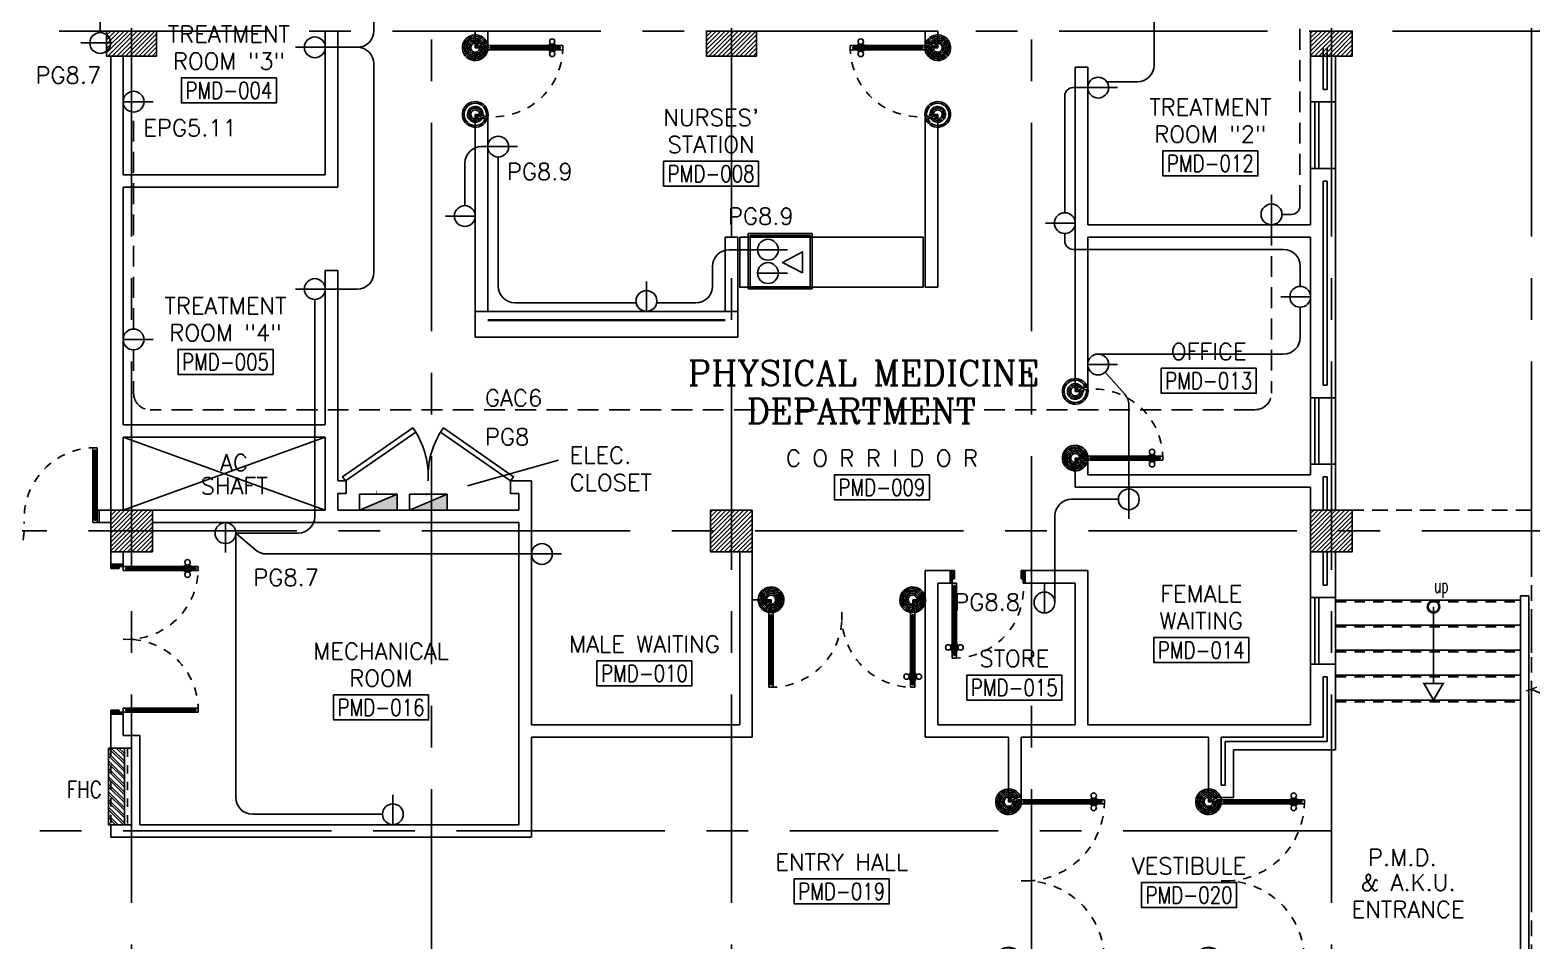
# Model space of a CAD drawing. Extents: x 0 to 93.3, y -13.5 to 76.8.
# Drawn here: x 65.4 to 83.43, y 22.08 to 33.01 of the extents above; entities that cross this region are included whole.
import ezdxf
from ezdxf.enums import TextEntityAlignment as Align

# ---------------------------------------------------------------- set-up
doc = ezdxf.new("R2010")
doc.units = 0
doc.header["$MEASUREMENT"] = 0
doc.header["$PDMODE"] = 3
doc.header["$PDSIZE"] = 0.1
for name, pattern in [('CENTERX2', [4, 2.5, -0.5, 0.5, -0.5]), ('HIDDEN', [0.375, 0.25, -0.125]), ('HIDDEN2', [0.1875, 0.125, -0.0625])]:
    doc.linetypes.add(name, pattern=pattern)
doc.layers.get('0').update_dxf_attribs({"color": 11, "linetype": 'CONTINUOUS'})
doc.layers.get('DEFPOINTS').update_dxf_attribs({"color": 11, "linetype": 'CONTINUOUS'})
for name, color, linetype in [('AX-DIM', 11, 'CONTINUOUS'), ('AXES', 11, 'CENTERX2'), ('CANOPY-LN', 11, 'CONTINUOUS'), ('COL', 11, 'CONTINUOUS'), ('COUNTER', 11, 'CONTINUOUS'), ('DIM', 11, 'CONTINUOUS'), ('DOOR', 11, 'CONTINUOUS'), ('E-CLINE', 4, 'CONTINUOUS'), ('E-HLINE', 3, 'HIDDEN'), ('E-PANELBX', 3, 'CONTINUOUS'), ('E-SOCKETS', 4, 'CONTINUOUS'), ('E-TRXT', 4, 'CONTINUOUS'), ('E-WI', 6, 'CONTINUOUS'), ('FHC', 11, 'CONTINUOUS'), ('Handrail', 11, 'CONTINUOUS'), ('HAT', 11, 'CONTINUOUS'), ('INSUL', 11, 'CONTINUOUS'), ('RM-BOX', 11, 'CONTINUOUS'), ('RM-NAME', 11, 'CONTINUOUS'), ('RM-NO', 11, 'CONTINUOUS'), ('SHAFT', 11, 'CONTINUOUS'), ('STR', 11, 'CONTINUOUS'), ('WALL', 11, 'CONTINUOUS'), ('WIN', 11, 'CONTINUOUS')]:
    doc.layers.add(name, color=color, linetype=linetype)
doc.styles.add('ROMANC', font='romanc', dxfattribs={"height": 0.1})
doc.styles.add('ROMANS', font='ROMANS.shx', dxfattribs={"width": 0.6})
doc.dimstyles.new('STANDARD in', dxfattribs={"dimtxt": 0.2, "dimasz": 0.1, "dimexe": 0.07, "dimexo": 0.05, "dimgap": 0.1, "dimtad": 1, "dimdec": 0, "dimlfac": 1000, "dimzin": 0, "dimdsep": 46, "dimtxsty": 'ROMANS', "dimblk": 'ARCHTICK', "dimcen": 0.05, "dimdle": 0.05, "dimclrd": 7, "dimclre": 7, "dimclrt": 2, "dimadec": 0, "dimazin": 0, "dimtfac": 1, "dimtdec": 0, "dimtmove": 2, "dimatfit": 3, "dimldrblk": 'ARCHTICK', "dimfxl": 0, "dimtolj": 1, "dimtzin": 0, "dimarcsym": 0})
pattern_1 = [(45, (-386.805687, -5.511), (-0.0265165043, 0.0265165043), [])]

# ---------------------------------------------------------------- blocks, each defined once
blk = doc.blocks.new('_ARCHTICK')
at = {"color": 0, "linetype": 'ByBlock', "const_width": 0.15}
blk.add_lwpolyline([(-0.5, -0.5), (0.5, 0.5)], dxfattribs=at)
blk = doc.blocks.new('*D197')
at = {"layer": 'AX-DIM', "color": 7, "lineweight": -2}
for p, q in [((81.32, 64.47), (91.972, 64.47)), ((91.902, 64.52), (91.902, 5.1)), ((81.32, 5.15), (91.972, 5.15))]:
    blk.add_line(p, q, dxfattribs=at)
at = {"layer": 'DEFPOINTS', "color": 0}
for p in [(81.27, 64.47), (81.27, 5.15), (91.902, 5.15)]:
    blk.add_point(p, dxfattribs=at)
at = {"layer": 'AX-DIM', "color": 7, "lineweight": -2, "xscale": 0.1, "yscale": 0.1, "zscale": 0.1}
for p, rotation in [((91.902, 64.47), 90), ((91.902, 5.15), 270)]:
    blk.add_blockref('_ARCHTICK', p, dxfattribs=dict(at, rotation=rotation))
at = {"layer": 'AX-DIM', "color": 2, "insert": (91.702, 34.81), "char_height": 0.2, "attachment_point": 5, "rotation": 90, "style": 'ROMANS'}
blk.add_mtext('\\A1;59320', dxfattribs=at)
blk = doc.blocks.new('A$C272A55A0')
at = {"layer": 'DOOR', "color": 0, "linetype": 'ByBlock'}
for p, q in [((0, 900), (0, 1050)), ((50, 1050), (0, 1050)), ((25, 950), (50, 950)), ((25, 900), (25, 950)), ((50, 950), (50, 1050)), ((1750, 950), (1750, 1050)), ((1750, 1050), (1800, 1050)), ((1775, 950), (1750, 950)), ((1775, 900), (1775, 950)), ((1800, 1050), (1800, 900)), ((0, 900), (25, 900)), ((75, 900), (25, 900)), ((25, 850), (25, 900)), ((42, 850), (25, 850)), ((58, 870), (42, 870)), ((42, 870), (42, 850)), ((58, 850), (58, 870)), ((75, 850), (58, 850)), ((75, 900), (75, 850)), ((1725, 900), (1775, 900)), ((1725, 900), (1725, 850)), ((1725, 850), (1742, 850)), ((1742, 870), (1758, 870)), ((1742, 850), (1742, 870)), ((1758, 870), (1758, 850)), ((1758, 850), (1775, 850)), ((1800, 900), (1775, 900)), ((1775, 850), (1775, 900)), ((25, 50), (42, 50)), ((25, 50), (25, 0)), ((25, 0), (75, 0)), ((75, 0), (25, 0)), ((42, 50), (42, 30)), ((42, 30), (58, 30)), ((58, 50), (75, 50)), ((58, 50), (58, 30)), ((75, 50), (75, 0)), ((1718, 160), (1709, 160)), ((1709, 95), (1709, 160)), ((1718, 95), (1709, 95)), ((1725, 173), (1718, 173)), ((1718, 173), (1718, 83)), ((1718, 95), (1718, 160)), ((1725, 83), (1718, 83)), ((1742, 50), (1725, 50)), ((1725, 50), (1725, 0)), ((1775, 0), (1725, 0)), ((1725, 0), (1775, 0)), ((1742, 50), (1742, 30)), ((1758, 30), (1742, 30)), ((1775, 50), (1758, 50)), ((1758, 50), (1758, 30)), ((1775, 173), (1782, 173)), ((1775, 83), (1782, 83)), ((1775, 50), (1775, 0)), ((1782, 173), (1782, 83)), ((1782, 160), (1791, 160)), ((1782, 95), (1782, 160)), ((1782, 95), (1791, 95)), ((1791, 95), (1791, 160))]:
    blk.add_line(p, q, dxfattribs=at)
at = {"layer": 'DOOR', "color": 9, "linetype": 'ByBlock'}
for p, q in [((50, 1050), (0, 1010)), ((50, 1050), (0, 937)), ((50, 1050), (37, 950)), ((1750, 1050), (1800, 1010)), ((1750, 1050), (1800, 937)), ((1750, 1050), (1763, 950))]:
    blk.add_line(p, q, dxfattribs=at)
at = {"layer": 'DOOR', "linetype": 'ByBlock'}
for p, q in [((25, 850), (25, 50)), ((42, 850), (42, 50)), ((58, 850), (58, 50)), ((75, 50), (75, 850)), ((1725, 50), (1725, 850)), ((1742, 850), (1742, 50)), ((1758, 850), (1758, 50)), ((1775, 850), (1775, 50))]:
    blk.add_line(p, q, dxfattribs=at)
at = {"layer": 'DOOR', "color": 0, "linetype": 'ByBlock'}
for centre in [(1676, 128), (1824, 128)]:
    blk.add_circle(centre, 32.4, dxfattribs=at)
at = {"layer": 'DOOR', "color": 9, "linetype": 'ByBlock'}
for centre, radius, start, end in [((50, 1050), 54.4, 203.2074, 270), ((50, 1050), 74.4, 227.7764, 270), ((50, 1050), 94.4, 238.0182, 270), ((50, 1050), 114, 244.0838, 257.3774), ((50, 1050), 134, 248.1598, 259.28), ((50, 1050), 154, 251.1053, 256.2858), ((50, 1050), 34.4, 180, 270), ((50, 1050), 14.4, 180, 270), ((1750, 1050), 14.4, 270, 0), ((1750, 1050), 34.4, 270, 0), ((1750, 1050), 54.4, 270, 336.7926), ((1750, 1050), 74.4, 270, 312.2236), ((1750, 1050), 94.4, 270, 301.9818), ((1750, 1050), 114, 282.6226, 295.9162), ((1750, 1050), 134, 280.72, 291.8402), ((1750, 1050), 154, 283.7142, 288.8947)]:
    blk.add_arc(centre, radius, start, end, dxfattribs=at)
at = {"layer": 'DOOR', "linetype": 'HIDDEN', "ltscale": 0.5}
for centre, start, end in [((50, 851), 268.3174, 3.2965), ((1750, 851), 176.7035, 271.6826)]:
    blk.add_arc(centre, 851, start, end, dxfattribs=at)
at = {"layer": 'WALL', "linetype": 'ByBlock'}
blk.add_line((1800, 900), (1800, 1050), dxfattribs=at)
blk = doc.blocks.new('RM1')
at = {"layer": 'RM-BOX'}
blk.add_lwpolyline([(570, -200), (-570, -200), (-570, -500), (570, -500)], close=True, dxfattribs=at)
at = {"layer": 'RM-NAME', "style": 'ROMANS'}
for tag, p in [('ROOMNAME1', (0, 324)), ('ROOMNAME2', (0, 0))]:
    blk.add_attdef(tag, text='', height=200, dxfattribs=at).set_placement(p, align=Align.MIDDLE)
at = {"layer": 'RM-NO', "style": 'ROMANS', "width": 0.8}
blk.add_attdef('ROOMNO', text='', height=200, dxfattribs=at).set_placement((0, -350), align=Align.MIDDLE)
blk = doc.blocks.new('COL50')
at = {"layer": 'COL'}
blk.add_lwpolyline([(-250, 250), (-250, -250), (250, -250), (250, 250)], close=True, dxfattribs=at)
blk = doc.blocks.new('*X58')
at = {"color": 0}
for p, q in [((238729, 32271), (239219, 32761)), ((238729, 32324), (239165, 32761)), ((238729, 32377), (239112, 32761)), ((238729, 32430), (239059, 32761)), ((238729, 32483), (239006, 32761)), ((238729, 32536), (238953, 32761)), ((238729, 32589), (238900, 32761)), ((238729, 32642), (238847, 32761)), ((238729, 32695), (238794, 32761)), ((238729, 32748), (238741, 32761)), ((238772, 32261), (239229, 32718)), ((238825, 32261), (239229, 32665)), ((238878, 32261), (239229, 32612)), ((238931, 32261), (239229, 32559)), ((238984, 32261), (239229, 32506)), ((239037, 32261), (239229, 32453)), ((239090, 32261), (239229, 32400)), ((239143, 32261), (239229, 32347)), ((239196, 32261), (239229, 32294))]:
    blk.add_line(p, q, dxfattribs=at)
blk = doc.blocks.new('DOOR90')
at = {"layer": 'DOOR', "color": 7, "linetype": 'ByBlock'}
for p, q in [((-150, 0), (0, 0)), ((-150, 0), (-150, -25)), ((0, -50), (-114, 0)), ((0, -50), (-40, 0)), ((0, -50), (0, 0)), ((-1000, -25), (-1050, -25)), ((-1050, -75), (-1050, -25)), ((-1050, -25), (-1050, -75)), ((-1000, -75), (-1050, -75)), ((-1000, -42), (-1020, -42)), ((-1020, -42), (-1020, -58)), ((-1000, -58), (-1020, -58)), ((-1000, -25), (-1000, -42)), ((-1000, -58), (-1000, -75)), ((-878, -18), (-968, -18)), ((-968, -25), (-968, -18)), ((-968, -75), (-968, -82)), ((-878, -82), (-968, -82)), ((-955, -9), (-890, -9)), ((-955, -18), (-955, -9)), ((-955, -18), (-890, -18)), ((-955, -82), (-890, -82)), ((-955, -82), (-955, -91)), ((-955, -91), (-890, -91)), ((-890, -18), (-890, -9)), ((-890, -82), (-890, -91)), ((-878, -25), (-878, -18)), ((-878, -75), (-878, -82)), ((-200, -25), (-150, -25)), ((-200, -42), (-200, -25)), ((-180, -42), (-200, -42)), ((-200, -58), (-180, -58)), ((-200, -75), (-200, -58)), ((-150, -75), (-200, -75)), ((-180, -58), (-180, -42)), ((-150, -25), (-100, -25)), ((-150, -75), (-150, -25)), ((-100, -25), (-100, -50)), ((0, -50), (-100, -37)), ((-100, -50), (0, -50)), ((-150, -875), (-100, -875)), ((-150, -900), (-150, -875)), ((-150, -900), (0, -900)), ((0, -900), (-150, -900)), ((0, -850), (-114, -900)), ((-100, -875), (-100, -850)), ((0, -850), (-100, -863)), ((-100, -850), (0, -850)), ((0, -850), (-40, -900)), ((0, -850), (0, -900))]:
    blk.add_line(p, q, dxfattribs=at)
at = {"layer": 'DOOR', "linetype": 'ByBlock'}
for p, q in [((-200, -25), (-1000, -25)), ((-200, -42), (-1000, -42)), ((-200, -58), (-1000, -58)), ((-1000, -75), (-200, -75))]:
    blk.add_line(p, q, dxfattribs=at)
at = {"layer": 'DOOR', "color": 7, "linetype": 'ByBlock'}
for centre in [(-923, 24), (-923, -124)]:
    blk.add_circle(centre, 32.4, dxfattribs=at)
for centre, radius, start, end in [((0, -50), 154, 161.1053, 166.2858), ((0, -50), 94.4, 148.0182, 180), ((0, -50), 134, 158.1598, 169.28), ((0, -50), 114, 154.0838, 167.3774), ((0, -50), 74.4, 137.7764, 180), ((0, -50), 54.4, 113.2074, 180), ((0, -50), 34.4, 90, 180), ((0, -50), 14.4, 90, 180), ((0, -850), 154, 193.7142, 198.8947), ((0, -850), 134, 190.72, 201.8402), ((0, -850), 94.4, 180, 211.9818), ((0, -850), 74.4, 180, 222.2236), ((0, -850), 54.4, 180, 246.7926), ((0, -850), 34.4, 180, 270), ((0, -850), 14.4, 180, 270)]:
    blk.add_arc(centre, radius, start, end, dxfattribs=at)
at = {"layer": 'DOOR', "linetype": 'HIDDEN', "ltscale": 0.5}
blk.add_arc((-222, -50), 828, 178.2701, 275.003, dxfattribs=at)
blk = doc.blocks.new('*X56')
at = {"color": 0}
for p, q in [((245929, 32312), (246378, 32761)), ((245929, 32365), (246325, 32761)), ((245929, 32418), (246272, 32761)), ((245929, 32471), (246219, 32761)), ((245929, 32524), (246166, 32761)), ((245929, 32577), (246113, 32761)), ((245929, 32630), (246060, 32761)), ((245929, 32683), (246007, 32761)), ((245929, 32736), (245954, 32761)), ((245929, 32259), (246429, 32759)), ((245984, 32261), (246429, 32706)), ((246037, 32261), (246429, 32652)), ((246090, 32261), (246429, 32599)), ((246143, 32261), (246429, 32546)), ((246196, 32261), (246429, 32493)), ((246249, 32261), (246429, 32440)), ((246302, 32261), (246429, 32387)), ((246355, 32261), (246429, 32334)), ((246408, 32261), (246429, 32281))]:
    blk.add_line(p, q, dxfattribs=at)
blk = doc.blocks.new('A$C010A25D0')
at = {"layer": 'DOOR', "color": 0, "linetype": 'ByBlock'}
for p, q in [((0, 2031), (0, 1981)), ((0, 1981), (0, 2031)), ((50, 2031), (0, 2031)), ((30, 2014), (30, 1998)), ((50, 2014), (30, 2014)), ((50, 1998), (30, 1998)), ((50, 2031), (50, 2014)), ((50, 1998), (50, 1981)), ((83, 2031), (83, 2038)), ((173, 2038), (83, 2038)), ((95, 2038), (95, 2047)), ((95, 2047), (160, 2047)), ((95, 2038), (160, 2038)), ((160, 2038), (160, 2047)), ((173, 2031), (173, 2038)), ((950, 2014), (950, 2031)), ((950, 2031), (1000, 2031)), ((970, 2014), (950, 2014)), ((950, 1981), (950, 1998)), ((950, 1998), (970, 1998)), ((970, 1998), (970, 2014)), ((1000, 2056), (1000, 2031)), ((1000, 2056), (1150, 2056)), ((1000, 1981), (1000, 2031)), ((1000, 2031), (1050, 2031)), ((1050, 2031), (1050, 2006)), ((1050, 2006), (1150, 2006)), ((1150, 2006), (1150, 2056)), ((50, 1981), (0, 1981)), ((83, 1981), (83, 1974)), ((173, 1974), (83, 1974)), ((95, 1974), (95, 1965)), ((95, 1974), (160, 1974)), ((95, 1965), (160, 1965)), ((160, 1974), (160, 1965)), ((173, 1981), (173, 1974)), ((1000, 1981), (950, 1981)), ((50, 131), (0, 131)), ((0, 131), (0, 81)), ((0, 81), (0, 131)), ((50, 81), (0, 81)), ((50, 114), (30, 114)), ((30, 98), (30, 114)), ((50, 98), (30, 98)), ((50, 114), (50, 131)), ((50, 81), (50, 98)), ((173, 138), (83, 138)), ((83, 131), (83, 138)), ((83, 81), (83, 74)), ((173, 74), (83, 74)), ((95, 147), (160, 147)), ((95, 138), (95, 147)), ((95, 138), (160, 138)), ((95, 74), (160, 74)), ((95, 74), (95, 65)), ((95, 65), (160, 65)), ((160, 138), (160, 147)), ((160, 74), (160, 65)), ((173, 131), (173, 138)), ((173, 81), (173, 74)), ((1000, 131), (950, 131)), ((950, 131), (950, 114)), ((950, 114), (970, 114)), ((970, 98), (950, 98)), ((950, 98), (950, 81)), ((950, 81), (1000, 81)), ((970, 114), (970, 98)), ((1000, 131), (1000, 81)), ((1000, 56), (1000, 81)), ((1000, 81), (1050, 81)), ((1000, 56), (1150, 56)), ((1050, 81), (1050, 106)), ((1050, 106), (1150, 106)), ((1150, 106), (1150, 56))]:
    blk.add_line(p, q, dxfattribs=at)
at = {"layer": 'DOOR', "linetype": 'ByBlock'}
for p, q in [((950, 2031), (50, 2031)), ((950, 2014), (50, 2014)), ((950, 1998), (50, 1998)), ((50, 1981), (950, 1981)), ((50, 131), (950, 131)), ((950, 114), (50, 114)), ((950, 98), (50, 98)), ((950, 81), (50, 81)), ((1150, 56), (1000, 56))]:
    blk.add_line(p, q, dxfattribs=at)
at = {"layer": 'DOOR', "color": 9, "linetype": 'ByBlock'}
for p, q in [((1150, 2006), (1037, 2056)), ((1150, 2006), (1050, 2019)), ((1150, 2006), (1110, 2056)), ((1150, 106), (1037, 56)), ((1150, 106), (1050, 93)), ((1150, 106), (1110, 56))]:
    blk.add_line(p, q, dxfattribs=at)
at = {"layer": 'DOOR', "color": 0, "linetype": 'ByBlock'}
for centre in [(128, 2079), (128, 1932), (128, 179), (128, 32)]:
    blk.add_circle(centre, 32.4, dxfattribs=at)
at = {"layer": 'DOOR', "linetype": 'HIDDEN', "ltscale": 0.5}
for centre, start, end in [((951, 2006), 178.494, 272.9568), ((951, 106), 87.0432, 181.506)]:
    blk.add_arc(centre, 951, start, end, dxfattribs=at)
at = {"layer": 'DOOR', "color": 9, "linetype": 'ByBlock'}
for centre, radius, start, end in [((1150, 2006), 154, 161.1053, 166.2858), ((1150, 2006), 134, 158.1598, 169.28), ((1150, 2006), 114, 154.0838, 167.3774), ((1150, 2006), 94.4, 148.0182, 180), ((1150, 2006), 74.4, 137.7764, 180), ((1150, 2006), 54.4, 113.2074, 180), ((1150, 2006), 34.4, 90, 180), ((1150, 2006), 14.4, 90, 180), ((1150, 106), 154, 193.7142, 198.8947), ((1150, 106), 134, 190.72, 201.8402), ((1150, 106), 114, 192.6226, 205.9162), ((1150, 106), 94.4, 180, 211.9818), ((1150, 106), 74.4, 180, 222.2236), ((1150, 106), 54.4, 180, 246.7926), ((1150, 106), 34.4, 180, 270), ((1150, 106), 14.4, 180, 270)]:
    blk.add_arc(centre, radius, start, end, dxfattribs=at)
at = {"layer": 'WALL'}
blk.add_line((1000, 56), (1150, 56), dxfattribs=at)
blk = doc.blocks.new('*X68')
at = {"color": 0}
for p, q in [((253129, 32299), (253590, 32761)), ((253129, 32352), (253537, 32761)), ((253129, 32405), (253484, 32761)), ((253129, 32458), (253431, 32761)), ((253129, 32511), (253378, 32761)), ((253129, 32564), (253325, 32761)), ((253129, 32617), (253272, 32761)), ((253129, 32670), (253219, 32761)), ((253129, 32723), (253166, 32761)), ((253143, 32261), (253629, 32746)), ((253197, 32261), (253629, 32693)), ((253250, 32261), (253629, 32640)), ((253303, 32261), (253629, 32587)), ((253356, 32261), (253629, 32534)), ((253409, 32261), (253629, 32481)), ((253462, 32261), (253629, 32428)), ((253515, 32261), (253629, 32375)), ((253568, 32261), (253629, 32322)), ((253621, 32261), (253629, 32269))]:
    blk.add_line(p, q, dxfattribs=at)
blk = doc.blocks.new('fe-door')
at = {"layer": 'DOOR', "color": 0, "linetype": 'ByBlock'}
for p, q in [((-900, 1775), (-900, 1725)), ((-900, 1725), (-900, 1775)), ((-850, 1775), (-900, 1775)), ((-850, 1725), (-900, 1725)), ((-870, 1758), (-870, 1742)), ((-850, 1758), (-870, 1758)), ((-850, 1742), (-870, 1742)), ((-850, 1775), (-850, 1758)), ((-850, 1742), (-850, 1725)), ((-818, 1775), (-818, 1782)), ((-728, 1782), (-818, 1782)), ((-818, 1725), (-818, 1718)), ((-728, 1718), (-818, 1718)), ((-805, 1782), (-805, 1791)), ((-805, 1791), (-740, 1791)), ((-805, 1782), (-740, 1782)), ((-805, 1718), (-805, 1709)), ((-805, 1718), (-740, 1718)), ((-805, 1709), (-740, 1709)), ((-740, 1782), (-740, 1791)), ((-740, 1718), (-740, 1709)), ((-728, 1775), (-728, 1782)), ((-728, 1725), (-728, 1718)), ((-50, 1758), (-50, 1775)), ((-50, 1775), (0, 1775)), ((-30, 1758), (-50, 1758)), ((-50, 1725), (-50, 1742)), ((-50, 1742), (-30, 1742)), ((0, 1725), (-50, 1725)), ((-30, 1742), (-30, 1758)), ((150, 1800), (0, 1800)), ((0, 1800), (0, 1775)), ((0, 1725), (0, 1775)), ((0, 1775), (150, 1775)), ((150, 1775), (150, 1800)), ((0, 75), (0, 25)), ((0, 75), (50, 75)), ((0, 0), (0, 25)), ((0, 25), (50, 25)), ((150, 25), (0, 25)), ((0, 0), (150, 0)), ((30, 58), (30, 42)), ((50, 58), (30, 58)), ((30, 42), (50, 42)), ((50, 75), (50, 58)), ((50, 42), (50, 25)), ((150, 25), (150, 0)), ((850, 58), (850, 75)), ((850, 75), (900, 75)), ((850, 58), (870, 58)), ((850, 25), (850, 42)), ((850, 42), (870, 42)), ((850, 25), (900, 25)), ((870, 42), (870, 58)), ((900, 25), (900, 75)), ((900, 75), (900, 25))]:
    blk.add_line(p, q, dxfattribs=at)
at = {"layer": 'DOOR', "linetype": 'ByBlock'}
for p, q in [((-50, 1775), (-850, 1775)), ((-50, 1758), (-850, 1758)), ((-50, 1742), (-850, 1742)), ((-850, 1725), (-50, 1725)), ((850, 75), (50, 75)), ((50, 58), (850, 58)), ((50, 42), (850, 42)), ((50, 25), (850, 25))]:
    blk.add_line(p, q, dxfattribs=at)
at = {"layer": 'DOOR', "color": 0, "linetype": 'ByBlock'}
for centre in [(-773, 1824), (-773, 1676)]:
    blk.add_circle(centre, 32.4, dxfattribs=at)
at = {"layer": 'DOOR', "linetype": 'HIDDEN', "ltscale": 0.5}
for centre, start, end in [((-49, 1750), 178.3174, 273.2965), ((49, 50), 358.3174, 93.2965)]:
    blk.add_arc(centre, 851, start, end, dxfattribs=at)
at = {"layer": 'WALL'}
for p, q in [((0, 1800), (150, 1800)), ((0, 0), (150, 0))]:
    blk.add_line(p, q, dxfattribs=at)
at = {"layer": 'WALL', "linetype": 'ByBlock'}
blk.add_line((0, 1800), (150, 1800), dxfattribs=at)
blk = doc.blocks.new('S110')
at = {"layer": 'E-SOCKETS'}
blk.add_line((0, 0), (358, 0), dxfattribs=at)
blk.add_circle((125, 0), 125, dxfattribs=at)
blk = doc.blocks.new('E-PBX')
at = {"layer": 'E-PANELBX'}
h = blk.add_hatch(color=256, dxfattribs=at)
h.paths.add_polyline_path([(34, 190), (-225, 190), (34, 81)])
h.paths.add_polyline_path([(225, 190), (34, 190), (34, 81), (225, 0)])
blk.add_line((225, 0), (-225, 190), dxfattribs=at)
blk.add_lwpolyline([(-225, 190), (225, 190), (225, 0), (-225, 0)], close=True, dxfattribs=at)

msp = doc.modelspace()

# ---------------------------------------------------------------- hatches: boundary and pattern name
at = {"layer": 'FHC', "linetype": 'ByBlock', "ltscale": 0.3}
h = msp.add_hatch(dxfattribs=at)
h.set_pattern_fill('ANSI32', color=11, scale=175, angle=-90, style=0)
h.set_pattern_definition([(315, (35.29354, 256.59118), (0.046403882, 0.046403882), []), (315, (35.29354, 256.560244), (0.046403882, 0.046403882), [])])
h.paths.add_polyline_path([(66.3445, 23.475), (66.5345, 23.475), (66.5345, 24.395), (66.3445, 24.395)])
h.paths.add_polyline_path([(65.9234, 24.6076), (66.3443, 24.6076), (66.3443, 24.3451), (65.9234, 24.3451)], flags=9)
at = {"layer": 'HAT'}
h = msp.add_hatch(dxfattribs=at)
h.set_pattern_fill('ANSI31', color=256, scale=0.3, style=0)
h.set_pattern_definition(pattern_1)
h.paths.add_polyline_path([(66.6195, 32.7), (66.6195, 33), (66.9195, 33), (66.9195, 32.7)])
h.paths.add_polyline_path([(66.3195, 32.7), (66.3195, 33), (66.6195, 33), (66.6195, 32.7)])
h = msp.add_hatch(dxfattribs=at)
h.set_pattern_fill('ANSI31', color=256, scale=0.3, style=0)
h.set_pattern_definition(pattern_1)
h.paths.add_polyline_path([(73.8195, 33), (73.8195, 32.7), (73.5195, 32.7), (73.5195, 33)])
h.paths.add_polyline_path([(74.1195, 33), (74.1195, 32.7), (73.8195, 32.7), (73.8195, 33)])
h = msp.add_hatch(dxfattribs=at)
h.set_pattern_fill('ANSI31', color=256, scale=0.3, style=0)
h.set_pattern_definition([(45, (-386.805687, -5.831), (-0.0265165043, 0.0265165043), [])])
h.paths.add_polyline_path([(81.0195, 33), (80.7695, 33), (80.7695, 32.7), (81.0195, 32.7)])
h.paths.add_polyline_path([(81.2695, 33), (81.0195, 33), (81.0195, 32.7), (81.2695, 32.7)])

# ---------------------------------------------------------------- linework, layer by layer
at = {"layer": 'AXES'}
for p, q in [((66.6195, -1.4643), (66.6195, 76.0748)), ((73.8195, -1.4643), (73.8195, 76.0748)), ((81.0195, -1.4643), (81.0195, 76.0748)), ((83.4195, -1.4643), (83.4195, 76.0748)), ((70.2195, 5.4), (70.2195, 64.22)), ((77.4195, 5.4), (77.4195, 64.22)), ((92.2523, 33), (22.7795, 33)), ((92.6023, 27), (22.7795, 27)), ((81.0195, 23.4), (6.5595, 23.4))]:
    msp.add_line(p, q, dxfattribs=at)
at = {"layer": 'CANOPY-LN', "linetype": 'HIDDEN2', "ltscale": 1.5}
for p, q in [((83.4195, 27.25), (81.2695, 27.25)), ((83.4195, 19.55), (83.4195, 27.25))]:
    msp.add_line(p, q, dxfattribs=at)
at = {"layer": 'COL'}
for points in [[(66.3195, 33), (66.9195, 33), (66.9195, 32.7), (66.3195, 32.7)], [(74.1195, 32.7), (73.5195, 32.7), (73.5195, 33), (74.1195, 33)], [(80.7695, 33), (81.2695, 33), (81.2695, 32.7), (80.7695, 32.7)]]:
    msp.add_lwpolyline(points, close=True, dxfattribs=at)
at = {"layer": 'COUNTER'}
msp.add_lwpolyline([(73.9195, 30.525), (73.9195, 29.925), (76.1195, 29.925), (76.1195, 30.525)], close=True, dxfattribs=at)
at = {"layer": 'E-CLINE', "color": 4, "linetype": 'HIDDEN'}
for p, q in [((80.6405, 30.9), (80.6405, 36.3201)), ((66.6445, 29.424), (66.6445, 32.0273)), ((80.3003, 30.675), (80.3003, 28.6553)), ((66.6445, 29.174), (66.6445, 28.6553)), ((80.1003, 28.4553), (66.8445, 28.4553))]:
    msp.add_line(p, q, dxfattribs=at)
at = {"layer": 'E-CLINE', "color": 4}
for p, q in [((78.8916, 34.915), (78.8916, 32.5915)), ((69.5286, 33.005), (69.5286, 34.5436)), ((66.2445, 32.9821), (66.2445, 34.4186)), ((68.9445, 32.805), (69.3286, 32.805)), ((69.5286, 32.605), (69.5286, 30.1037)), ((78.0945, 32.3212), (77.9195, 32.3212)), ((78.3229, 32.3915), (78.6916, 32.3915)), ((77.8195, 30.82), (77.8195, 32.2212)), ((71.0195, 31.4881), (71.0195, 29.94)), ((80.4253, 30.8), (80.5405, 30.8)), ((77.8195, 30.57), (77.8195, 30.48)), ((74.1321, 30.3755), (73.7926, 30.3755)), ((80.4445, 30.38), (77.9195, 30.38)), ((73.5926, 30.1755), (73.5926, 29.94)), ((68.9445, 29.9037), (69.3286, 29.9037)), ((72.6742, 29.74), (71.2195, 29.74)), ((72.9242, 29.74), (73.3926, 29.74)), ((78.4621, 27.38), (77.9002, 27.38))]:
    msp.add_line(p, q, dxfattribs=at)
at = {"layer": 'E-CLINE'}
for p, q in [((70.8945, 31.6131), (70.8195, 31.6131)), ((70.6195, 30.905), (70.6195, 31.4131)), ((80.6445, 29.9361), (80.6445, 30.18)), ((68.8195, 29.7787), (68.8195, 27.175)), ((80.6445, 29.6861), (80.6445, 29.3234)), ((78.2195, 29.1234), (80.4445, 29.1234)), ((78.536, 28.6456), (78.303, 28.9053)), ((78.5871, 27.505), (78.5871, 28.512)), ((77.7002, 26.1417), (77.7002, 27.18)), ((67.8719, 26.975), (67.8719, 23.8)), ((68.1109, 26.7716), (67.8719, 26.975)), ((67.8719, 26.975), (68.6195, 26.975)), ((71.4195, 26.7239), (68.2405, 26.7239)), ((69.6311, 23.6), (68.0719, 23.6))]:
    msp.add_line(p, q, dxfattribs=at)
at = {"layer": 'E-CLINE', "color": 4}
for centre, radius, start, end in [((69.3286, 33.005), 0.2, 270, 0), ((69.3286, 32.605), 0.2, 0, 90), ((78.6916, 32.5915), 0.2, 270, 0), ((77.9195, 32.2212), 0.1, 90, 180), ((80.5405, 30.9), 0.1, 270, 0), ((77.9195, 30.48), 0.1, 180, 270), ((73.7926, 30.1755), 0.2, 90, 180), ((69.3286, 30.1037), 0.2, 270, 0), ((71.2195, 29.94), 0.2, 180, 270), ((73.3926, 29.94), 0.2, 270, 0)]:
    msp.add_arc(centre, radius, start, end, dxfattribs=at)
at = {"layer": 'E-CLINE'}
for centre, start, end in [((70.8195, 31.4131), 90, 180), ((80.4445, 30.18), 0, 90), ((80.4445, 29.3234), 270, 0), ((78.3871, 28.512), 0, 41.88864), ((77.9002, 27.18), 90, 180), ((68.6195, 27.175), 270, 0), ((68.2405, 26.9239), 229.59692, 270), ((68.0719, 23.8), 180, 270)]:
    msp.add_arc(centre, 0.2, start, end, dxfattribs=at)
at = {"layer": 'E-CLINE', "color": 4, "linetype": 'HIDDEN'}
for centre, start, end in [((66.8445, 28.6553), 180, 270), ((80.1003, 28.6553), 270, 0)]:
    msp.add_arc(centre, 0.2, start, end, dxfattribs=at)
at = {"layer": 'E-SOCKETS'}
for p, q in [((66.3695, 32.8571), (66.0112, 32.8571)), ((66.5195, 32.1523), (66.8778, 32.1523)), ((70.8945, 31.6131), (71.2529, 31.6131)), ((80.3003, 30.675), (80.3003, 31.0333)), ((70.7445, 30.78), (70.3862, 30.78)), ((77.9445, 30.695), (77.5862, 30.695)), ((74.018, 30.5724), (74.018, 29.905)), ((74.7876, 30.5724), (74.018, 30.5724)), ((74.7876, 29.905), (74.7876, 30.5724)), ((74.1321, 30.3755), (74.4905, 30.3755)), ((74.1321, 30.0955), (74.4905, 30.0955)), ((74.018, 29.905), (74.7876, 29.905)), ((66.5195, 29.299), (66.8778, 29.299)), ((78.0945, 28.9984), (78.4529, 28.9984)), ((67.7469, 27.1), (67.7469, 26.7417)), ((71.4195, 26.7239), (71.7779, 26.7239)), ((69.7561, 23.475), (69.7561, 23.8333))]:
    msp.add_line(p, q, dxfattribs=at)
at = {"layer": 'E-SOCKETS', "color": 5}
for p, q in [((74.043, 30.5474), (74.043, 29.93)), ((74.7626, 30.5474), (74.043, 30.5474)), ((74.7626, 29.93), (74.7626, 30.5474)), ((74.043, 29.93), (74.7626, 29.93))]:
    msp.add_line(p, q, dxfattribs=at)
at = {"layer": 'E-SOCKETS'}
msp.add_lwpolyline([(74.6736, 30.0965), (74.6736, 30.349), (74.4315, 30.2228), (74.4315, 30.2228)], close=True, dxfattribs=at)
for centre in [(66.2445, 32.8571), (66.6445, 32.1523), (71.0195, 31.6131), (70.6195, 30.78), (80.3003, 30.8), (77.8195, 30.695), (74.2571, 30.3755), (74.2571, 30.0955), (66.6445, 29.299), (78.2195, 28.9984), (67.7469, 26.975), (71.5445, 26.7239), (69.7561, 23.6)]:
    msp.add_circle(centre, 0.125, dxfattribs=at)
at = {"layer": 'E-WI', "color": 4}
for points in [[(69.5621, 27.4641, 0, 0.1162, 0), (69.5522, 27.6963, 0, 0, 0), (69.5483, 28.5931, 0, 0, 0), (70.749, 28.5912, 0, 0, 0)], [(70.1648, 27.4414, 0, 0.1162, 0), (70.1549, 27.6736, 0, 0, 0), (70.151, 28.15, 0, 0, 0), (70.7604, 28.1481, 0, 0, 0)]]:
    msp.add_lwpolyline(points, format="xyseb", dxfattribs=at)
at = {"layer": 'FHC', "linetype": 'ByBlock', "ltscale": 0.3}
for p, q in [((66.3445, 23.475), (66.3445, 24.395)), ((66.3445, 24.395), (66.5345, 24.395)), ((66.5345, 24.395), (66.5345, 23.475)), ((66.5345, 23.475), (66.3445, 23.475))]:
    msp.add_line(p, q, dxfattribs=at)
at = {"layer": 'FHC', "color": 250, "linetype": 'HIDDEN', "ltscale": 0.25}
msp.add_line((66.3695, 24.3922), (66.3695, 23.4794), dxfattribs=at)
at = {"layer": 'Handrail'}
for p, q in [((83.2895, 26.2211), (83.2895, 21.225)), ((83.2895, 26.2211), (83.3895, 26.2211)), ((83.3895, 26.2211), (83.3895, 21.225))]:
    msp.add_line(p, q, dxfattribs=at)
at = {"layer": 'HAT'}
msp.add_line((70.6524, 27.5408), (71.7435, 27.8512), dxfattribs=at)
at = {"layer": 'INSUL'}
for p, q in [((80.9195, 32.8), (80.9195, 32.3)), ((80.9695, 32.8), (80.9695, 32.3)), ((80.9695, 32.3), (80.9195, 32.3)), ((80.9695, 31.2), (80.9195, 31.2)), ((80.9195, 31.2), (80.9195, 28.75)), ((80.9695, 31.2), (80.9695, 28.75)), ((80.9695, 28.75), (80.9195, 28.75)), ((80.9195, 27.25), (80.9195, 27.65)), ((80.9695, 27.65), (80.9195, 27.65)), ((80.9695, 27.25), (80.9695, 27.65)), ((80.9195, 26.35), (80.9195, 26.75)), ((80.9695, 26.35), (80.9695, 26.75)), ((80.9695, 26.35), (80.9195, 26.35)), ((80.9195, 24.525), (80.9195, 25.25)), ((80.9695, 25.25), (80.9195, 25.25)), ((80.9695, 24.475), (80.9695, 25.25)), ((79.6945, 23.95), (79.6945, 24.525)), ((79.6945, 24.525), (80.9195, 24.525)), ((79.7445, 23.95), (79.7445, 24.475)), ((79.7445, 24.475), (80.9695, 24.475)), ((79.7445, 23.95), (79.6945, 23.95))]:
    msp.add_line(p, q, dxfattribs=at)
at = {"layer": 'SHAFT'}
for p, q in [((66.5195, 27.25), (68.9445, 28.125)), ((66.5195, 28.125), (68.9445, 27.25))]:
    msp.add_line(p, q, dxfattribs=at)
at = {"layer": 'STR'}
for p, q in [((81.0695, 26.1704), (83.2895, 26.1704)), ((82.2445, 26.0904), (82.2445, 25.1704)), ((81.0695, 25.8704), (83.2895, 25.8704)), ((81.0695, 25.5704), (83.2895, 25.5704)), ((81.0695, 25.2704), (83.2895, 25.2704)), ((81.0695, 24.9704), (83.2895, 24.9704))]:
    msp.add_line(p, q, dxfattribs=at)
at = {"layer": 'STR', "linetype": 'HIDDEN2'}
for p, q in [((81.0695, 26.1504), (83.2895, 26.1504)), ((81.0695, 25.8504), (83.2895, 25.8504)), ((81.0695, 25.5504), (83.2895, 25.5504)), ((81.0695, 25.2504), (83.2895, 25.2504)), ((81.0695, 24.9504), (83.2895, 24.9504))]:
    msp.add_line(p, q, dxfattribs=at)
at = {"layer": 'STR', "const_width": 0.0215}
msp.add_lwpolyline([(82.36, 25.1704), (82.1291, 25.1704), (82.2445, 24.9704)], close=True, dxfattribs=at)
at = {"layer": 'STR'}
for radius in [0.075, 0.065]:
    msp.add_circle((82.2445, 26.0904), radius, dxfattribs=at)
at = {"layer": 'WALL'}
for p, q in [((68.9445, 33), (68.9445, 31.275)), ((68.9445, 33), (69.0945, 33)), ((69.0945, 33), (69.0945, 31.125)), ((70.7445, 33), (70.7445, 32.85)), ((70.8945, 33), (70.7445, 33)), ((70.8945, 33), (70.8945, 32.85)), ((76.1445, 33), (76.1445, 32.85)), ((76.2945, 33), (76.1445, 33)), ((76.2945, 33), (76.2945, 32.85)), ((70.8945, 32.85), (70.7445, 32.85)), ((76.1445, 32.85), (76.2945, 32.85)), ((66.3695, 32.7), (66.3695, 27.25)), ((66.5195, 32.7), (66.5195, 31.275)), ((80.7695, 32.7), (80.7695, 32.15)), ((81.0695, 32.7), (81.0695, 32.15)), ((78.0945, 32.565), (77.9445, 32.565)), ((77.9445, 32.565), (77.9445, 28.725)), ((78.0945, 32.565), (78.0945, 30.675)), ((81.0695, 32.15), (80.7695, 32.15)), ((70.7445, 31.95), (70.7445, 29.325)), ((70.8945, 31.95), (70.7445, 31.95)), ((70.8945, 31.95), (70.8945, 29.635)), ((76.1445, 31.95), (76.1445, 29.925)), ((76.1445, 31.95), (76.2945, 31.95)), ((76.2945, 31.95), (76.2945, 29.925)), ((66.5195, 31.275), (68.9445, 31.275)), ((81.0695, 31.35), (80.7695, 31.35)), ((80.7695, 31.35), (80.7695, 30.675)), ((81.0695, 31.35), (81.0695, 28.6)), ((66.5195, 31.125), (69.0945, 31.125)), ((66.5195, 31.125), (66.5195, 28.275)), ((80.7695, 30.675), (78.0945, 30.675)), ((73.7445, 30.525), (73.7445, 29.635)), ((73.8945, 30.525), (73.7445, 30.525)), ((73.8945, 30.525), (73.8945, 29.325)), ((80.7695, 30.525), (78.0945, 30.525)), ((78.0945, 30.525), (78.0945, 28.725)), ((80.7695, 30.525), (80.7695, 28.6)), ((68.9445, 30.125), (68.9445, 28.275)), ((68.9445, 30.125), (69.0945, 30.125)), ((69.0945, 30.125), (69.0945, 27.6)), ((76.1445, 29.925), (76.2945, 29.925)), ((73.8945, 29.635), (70.7445, 29.635)), ((73.7445, 29.535), (70.8945, 29.535)), ((73.7445, 29.525), (70.8945, 29.525)), ((73.8945, 29.325), (70.7445, 29.325)), ((78.0945, 28.725), (77.9445, 28.725)), ((81.0695, 28.6), (80.7695, 28.6)), ((66.5195, 28.275), (68.9445, 28.275)), ((66.5195, 28.125), (68.9445, 28.125)), ((66.5195, 28.125), (66.5195, 27.25)), ((68.9445, 28.125), (68.9445, 27.25)), ((77.9445, 27.825), (77.9445, 27.525)), ((78.0945, 27.825), (77.9445, 27.825)), ((78.0945, 27.825), (78.0945, 27.675)), ((81.0695, 27.8), (80.7695, 27.8)), ((80.7695, 27.675), (80.7695, 27.8)), ((81.0695, 27.25), (81.0695, 27.8)), ((69.1945, 27.6), (69.0945, 27.6)), ((69.1945, 27.6), (69.1945, 27.45)), ((71.2695, 27.6), (71.1695, 27.6)), ((71.1695, 27.6), (71.1695, 27.45)), ((71.2695, 27.6), (71.4195, 27.6)), ((71.4195, 27.6), (71.4195, 24.675)), ((80.7695, 27.675), (78.0945, 27.675)), ((69.0945, 27.45), (69.0945, 27.25)), ((69.1945, 27.45), (69.0945, 27.45)), ((71.2695, 27.45), (71.1695, 27.45)), ((71.2695, 27.45), (71.2695, 27.25)), ((80.7695, 27.525), (77.9445, 27.525)), ((80.7695, 27.25), (80.7695, 27.525)), ((66.232, 27.25), (66.3687, 27.25)), ((66.232, 27.1), (66.232, 27.25)), ((66.8695, 27.25), (68.9445, 27.25)), ((69.0945, 27.25), (71.2695, 27.25)), ((66.232, 27.1), (66.3687, 27.1)), ((66.8695, 27.1), (71.2695, 27.1)), ((71.2695, 27.1), (71.2695, 23.475)), ((66.3695, 26.75), (66.3695, 26.6)), ((66.5195, 26.75), (66.5195, 26.6)), ((73.9195, 24.675), (73.9195, 26.75)), ((74.0695, 24.525), (74.0695, 26.75)), ((80.7695, 26.2), (80.7695, 26.75)), ((81.0695, 26.2), (81.0695, 26.75)), ((66.5195, 26.6), (66.3695, 26.6)), ((76.1445, 26.525), (76.1445, 24.525)), ((76.4445, 26.525), (76.1445, 26.525)), ((76.4445, 26.525), (76.4445, 26.375)), ((78.0945, 26.525), (77.3445, 26.525)), ((77.3445, 26.525), (77.3445, 26.375)), ((78.0945, 26.525), (78.0945, 24.675)), ((76.2945, 26.375), (76.2945, 24.675)), ((76.4445, 26.375), (76.2945, 26.375)), ((77.9445, 26.375), (77.3445, 26.375)), ((77.9445, 26.375), (77.9445, 24.675)), ((74.0695, 26.175), (74.2445, 26.175)), ((74.2445, 26.175), (74.2445, 26.025)), ((76.0445, 26.175), (76.0445, 26.025)), ((76.0445, 26.175), (76.1445, 26.175)), ((81.0695, 26.2), (80.7695, 26.2)), ((80.7695, 24.675), (80.7695, 25.4)), ((81.0695, 25.4), (80.7695, 25.4)), ((81.0695, 24.375), (81.0695, 25.4)), ((66.3695, 24.8), (66.3695, 24.395)), ((66.5195, 24.8), (66.3695, 24.8)), ((66.5195, 24.8), (66.5195, 24.545)), ((66.5195, 24.545), (66.7195, 24.545)), ((66.7195, 24.545), (66.7195, 23.475)), ((71.4195, 24.675), (73.9195, 24.675)), ((71.4195, 24.525), (71.4195, 23.325)), ((71.4195, 24.525), (74.0695, 24.525)), ((76.1445, 24.525), (77.1445, 24.525)), ((76.2945, 24.675), (77.9445, 24.675)), ((77.1445, 23.8), (77.1445, 24.525)), ((77.2945, 24.525), (79.5445, 24.525)), ((77.2945, 23.8), (77.2945, 24.525)), ((78.0945, 24.675), (80.7695, 24.675)), ((79.5445, 23.8), (79.5445, 24.525)), ((79.8945, 24.675), (80.7695, 24.675)), ((66.3695, 24.395), (66.6195, 24.395)), ((66.6195, 24.395), (66.6195, 23.475)), ((79.8445, 23.8), (79.8445, 24.375)), ((79.8445, 24.375), (81.0695, 24.375)), ((77.2945, 23.8), (77.1445, 23.8)), ((79.8445, 23.8), (79.5445, 23.8)), ((66.6195, 23.475), (66.3672, 23.475)), ((66.3695, 23.475), (66.3695, 23.325)), ((66.5695, 23.475), (66.5695, 23.475)), ((71.2695, 23.475), (66.7195, 23.475)), ((71.4195, 23.325), (66.3695, 23.325))]:
    msp.add_line(p, q, dxfattribs=at)
at = {"layer": 'WALL', "color": 250, "linetype": 'HIDDEN', "ltscale": 0.25}
msp.add_line((66.5695, 24.3884), (66.5695, 23.4868), dxfattribs=at)
at = {"layer": 'WALL'}
for points in [[(69.1888, 27.6), (69.153, 27.6514), (69.9944, 28.2377), (70.0302, 28.1863)], [(71.1695, 27.6), (71.2054, 27.6514), (70.3639, 28.2377), (70.3281, 28.1863)]]:
    msp.add_lwpolyline(points, close=True, dxfattribs=at)
for centre, start, end in [((69.153, 27.6514), 357.13243, 31.37409), ((71.2054, 27.6514), 148.62591, 182.86757)]:
    msp.add_arc(centre, 1.0275, start, end, dxfattribs=at)
at = {"layer": 'WIN'}
for p, q in [((80.7695, 32.15), (80.7695, 31.35)), ((80.8195, 32.15), (80.8195, 31.35)), ((80.8695, 32.15), (80.8695, 31.35)), ((81.0695, 32.15), (81.0695, 31.35)), ((80.7695, 28.6), (80.7695, 27.8)), ((80.8195, 28.6), (80.8195, 27.8)), ((80.8695, 28.6), (80.8695, 27.8)), ((81.0695, 28.6), (81.0695, 27.8)), ((80.7695, 26.2), (80.7695, 25.4)), ((80.8195, 26.2), (80.8195, 25.4)), ((80.8695, 26.2), (80.8695, 25.4)), ((81.0695, 26.2), (81.0695, 25.4))]:
    msp.add_line(p, q, dxfattribs=at)

# ---------------------------------------------------------------- block references
at = {"layer": 'COL', "xscale": -0.001000000047497451, "yscale": 0.0009999999892897904, "zscale": 0.001}
for p in [(66.6195, 27), (73.8195, 27), (81.0195, 27)]:
    msp.add_blockref('COL50', p, dxfattribs=at)
at = {"layer": 'DIM', "xscale": 0.0009999999892897904, "yscale": 0.0009999999892897904, "zscale": 0.001, "rotation": 90}
msp.add_blockref('fe-door', (66.232, 27.1), dxfattribs=at)
at = {"layer": 'DOOR', "color": 0, "yscale": 0.0009999999892897904, "zscale": 0.001}
for name, p, xscale in [('DOOR90', (70.7445, 32.85), -0.001000000047497451), ('DOOR90', (76.2945, 32.85), 0.001000000047497451), ('A$C272A55A0', (74.2445, 25.1246), 0.001000000047497451), ('A$C010A25D0', (78.2949, 21.7441), -0.001000000047497451), ('A$C010A25D0', (80.6949, 21.7441), -0.001000000047497451)]:
    msp.add_blockref(name, p, dxfattribs=dict(at, xscale=xscale))
at = {"layer": 'DOOR', "xscale": 0.001000000047497451, "yscale": 0.0009999999892897904, "zscale": 0.001, "rotation": 180}
msp.add_blockref('DOOR90', (77.9445, 27.825), dxfattribs=at)
at = {"layer": 'DOOR', "color": 0, "xscale": 0.0009999999892897904, "yscale": 0.0009999999892897904, "zscale": 0.001, "rotation": 90}
for name, p in [('A$C272A55A0', (67.4199, 24.8)), ('DOOR90', (76.4445, 26.525))]:
    msp.add_blockref(name, p, dxfattribs=at)
at = {"layer": 'E-PANELBX', "xscale": -0.0009999999892897904, "yscale": 0.0009999999892897904, "zscale": 0.001, "rotation": 180}
for p in [(69.582, 27.44), (70.182, 27.44)]:
    msp.add_blockref('E-PBX', p, dxfattribs=at)
at = {"layer": 'E-SOCKETS', "xscale": 0.0009999999892897904, "yscale": 0.0009999999892897904, "zscale": 0.001}
for p, rotation in [((68.9445, 32.805), 180), ((68.9445, 29.9037), 180), ((72.7992, 29.635), 90), ((80.7695, 29.8111), 180), ((78.5871, 27.505), 270), ((77.5752, 26.0167), 89.99999999999999)]:
    msp.add_blockref('S110', p, dxfattribs=dict(at, rotation=rotation))
msp.add_blockref('S110', (78.0945, 32.3212), dxfattribs=at)
at = {"layer": 'HAT', "xscale": 0.001000000047497451, "yscale": 0.0009999999892897904, "zscale": 0.001}
for p, values in [((67.7887, 32.6384), {'ROOMNO': 'PMD-004', 'ROOMNAME2': 'ROOM "3"', 'ROOMNAME1': 'TREATMENT'}), ((79.5662, 31.7618), {'ROOMNO': 'PMD-012', 'ROOMNAME2': 'ROOM "2"', 'ROOMNAME1': 'TREATMENT'}), ((73.5749, 31.6381), {'ROOMNO': 'PMD-008', 'ROOMNAME2': 'STATION', 'ROOMNAME1': "NURSES'"}), ((67.7475, 29.3786), {'ROOMNO': 'PMD-005', 'ROOMNAME2': 'ROOM "4"', 'ROOMNAME1': 'TREATMENT'}), ((79.5463, 29.153), {'ROOMNO': 'PMD-013', 'ROOMNAME2': 'OFFICE'}), ((75.6249, 27.8727), {'ROOMNO': 'PMD-009', 'ROOMNAME2': 'C O R R I D O R'}), ((79.4572, 25.9198), {'ROOMNO': 'PMD-014', 'ROOMNAME2': 'WAITING', 'ROOMNAME1': 'FEMALE'}), ((69.6142, 25.2324), {'ROOMNO': 'PMD-016', 'ROOMNAME2': 'ROOM', 'ROOMNAME1': 'MECHANICAL'}), ((72.7755, 25.6415), {'ROOMNO': 'PMD-010', 'ROOMNAME2': 'MALE WAITING'}), ((77.2142, 25.4699), {'ROOMNO': 'PMD-015', 'ROOMNAME2': 'STORE'})]:
    msp.add_blockref('RM1', p, dxfattribs=at).add_auto_attribs(values)
for name in ['*X58', '*X56', '*X68']:
    msp.add_blockref(name, (-172.359, -5.511), dxfattribs=at)
at = {"layer": 'WALL', "xscale": 0.001000000047497451, "yscale": 0.0009999999892897904, "zscale": 0.001}
for p, values in [((75.1425, 23.0244), {'ROOMNO': 'PMD-019', 'ROOMNAME2': 'ENTRY HALL'}), ((79.3108, 22.9806), {'ROOMNO': 'PMD-020', 'ROOMNAME2': 'VESTIBULE'})]:
    msp.add_blockref('RM1', p, dxfattribs=at).add_auto_attribs(values)

# ---------------------------------------------------------------- texts
at = {"layer": 'CANOPY-LN', "color": 4, "insert": (82.4227, 26.3155), "char_height": 0.175, "attachment_point": 6, "style": 'ROMANS'}
msp.add_mtext('up ', dxfattribs=at)
at = {"layer": 'E-HLINE', "color": 4, "style": 'ROMANS'}
for s, p in [('GAC6', (70.8622, 28.4962)), ('PG8', (70.8622, 28.0303))]:
    msp.add_text(s, height=0.2, dxfattribs=at).set_placement(p)
at = {"layer": 'E-TRXT', "color": 4, "style": 'ROMANS'}
for s, p in [('PG8.7', (65.4675, 32.37)), ('EPG5.11', (66.7618, 31.7385)), ('PG8.9', (71.124, 31.2128)), ('PG8.9', (73.7785, 30.6767)), ('PG8.7', (68.0818, 26.3413)), ('PG8.8', (76.4943, 26.0454))]:
    msp.add_text(s, height=0.2, dxfattribs=at).set_placement(p)
at = {"layer": 'FHC', "style": 'ROMANS', "width": 0.8}
msp.add_text('FHC', height=0.2, dxfattribs=at).set_placement((65.844, 23.7974))
at = {"layer": 'HAT', "style": 'ROMANS'}
for s, p in [('ELEC. ', (71.8789, 27.8087)), ('CLOSET', (71.8789, 27.4813))]:
    msp.add_text(s, height=0.2, dxfattribs=at).set_placement(p)
at = {"layer": 'RM-NAME'}
for s, height, style, p in [('PHYSICAL MEDICINE', 0.3, 'ROMANC', (75.4049, 28.8971)), ('DEPARTMENT', 0.3, 'ROMANC', (75.3783, 28.4402)), ('AC', 0.2, 'ROMANS', (67.849, 27.8204)), ('SHAFT', 0.2, 'ROMANS', (67.8515, 27.5414)), ('P.M.D. ', 0.2, 'ROMANS', (81.9389, 23.0826)), ('& A.K.U.', 0.2, 'ROMANS', (81.9389, 22.7826)), ('ENTRANCE', 0.2, 'ROMANS', (81.9389, 22.4588))]:
    msp.add_text(s, height=height, dxfattribs=dict(at, style=style)).set_placement(p, align=Align.MIDDLE)

# ---------------------------------------------------------------- dimensions: what is measured, and where the dimension line sits
at = {"layer": 'AX-DIM'}
dim = msp.add_linear_dim(base=(91.9023, 5.15), p1=(81.2695, 64.47), p2=(81.2695, 5.15), angle=270, dimstyle='STANDARD in', dxfattribs=at)
dim.commit()
dim.dimension.update_dxf_attribs({"geometry": '*D197', "text_midpoint": (91.7023, 34.81)})

# ---------------------------------------------------------------- leaders
at = {"layer": 'CANOPY-LN', "color": 8}
msp.add_leader([(83.4195, 25.1021), (84.4102, 24.6406), (84.4102, 24.7654)], dimstyle='STANDARD in', dxfattribs=at)

doc.saveas('drawing.dxf')
